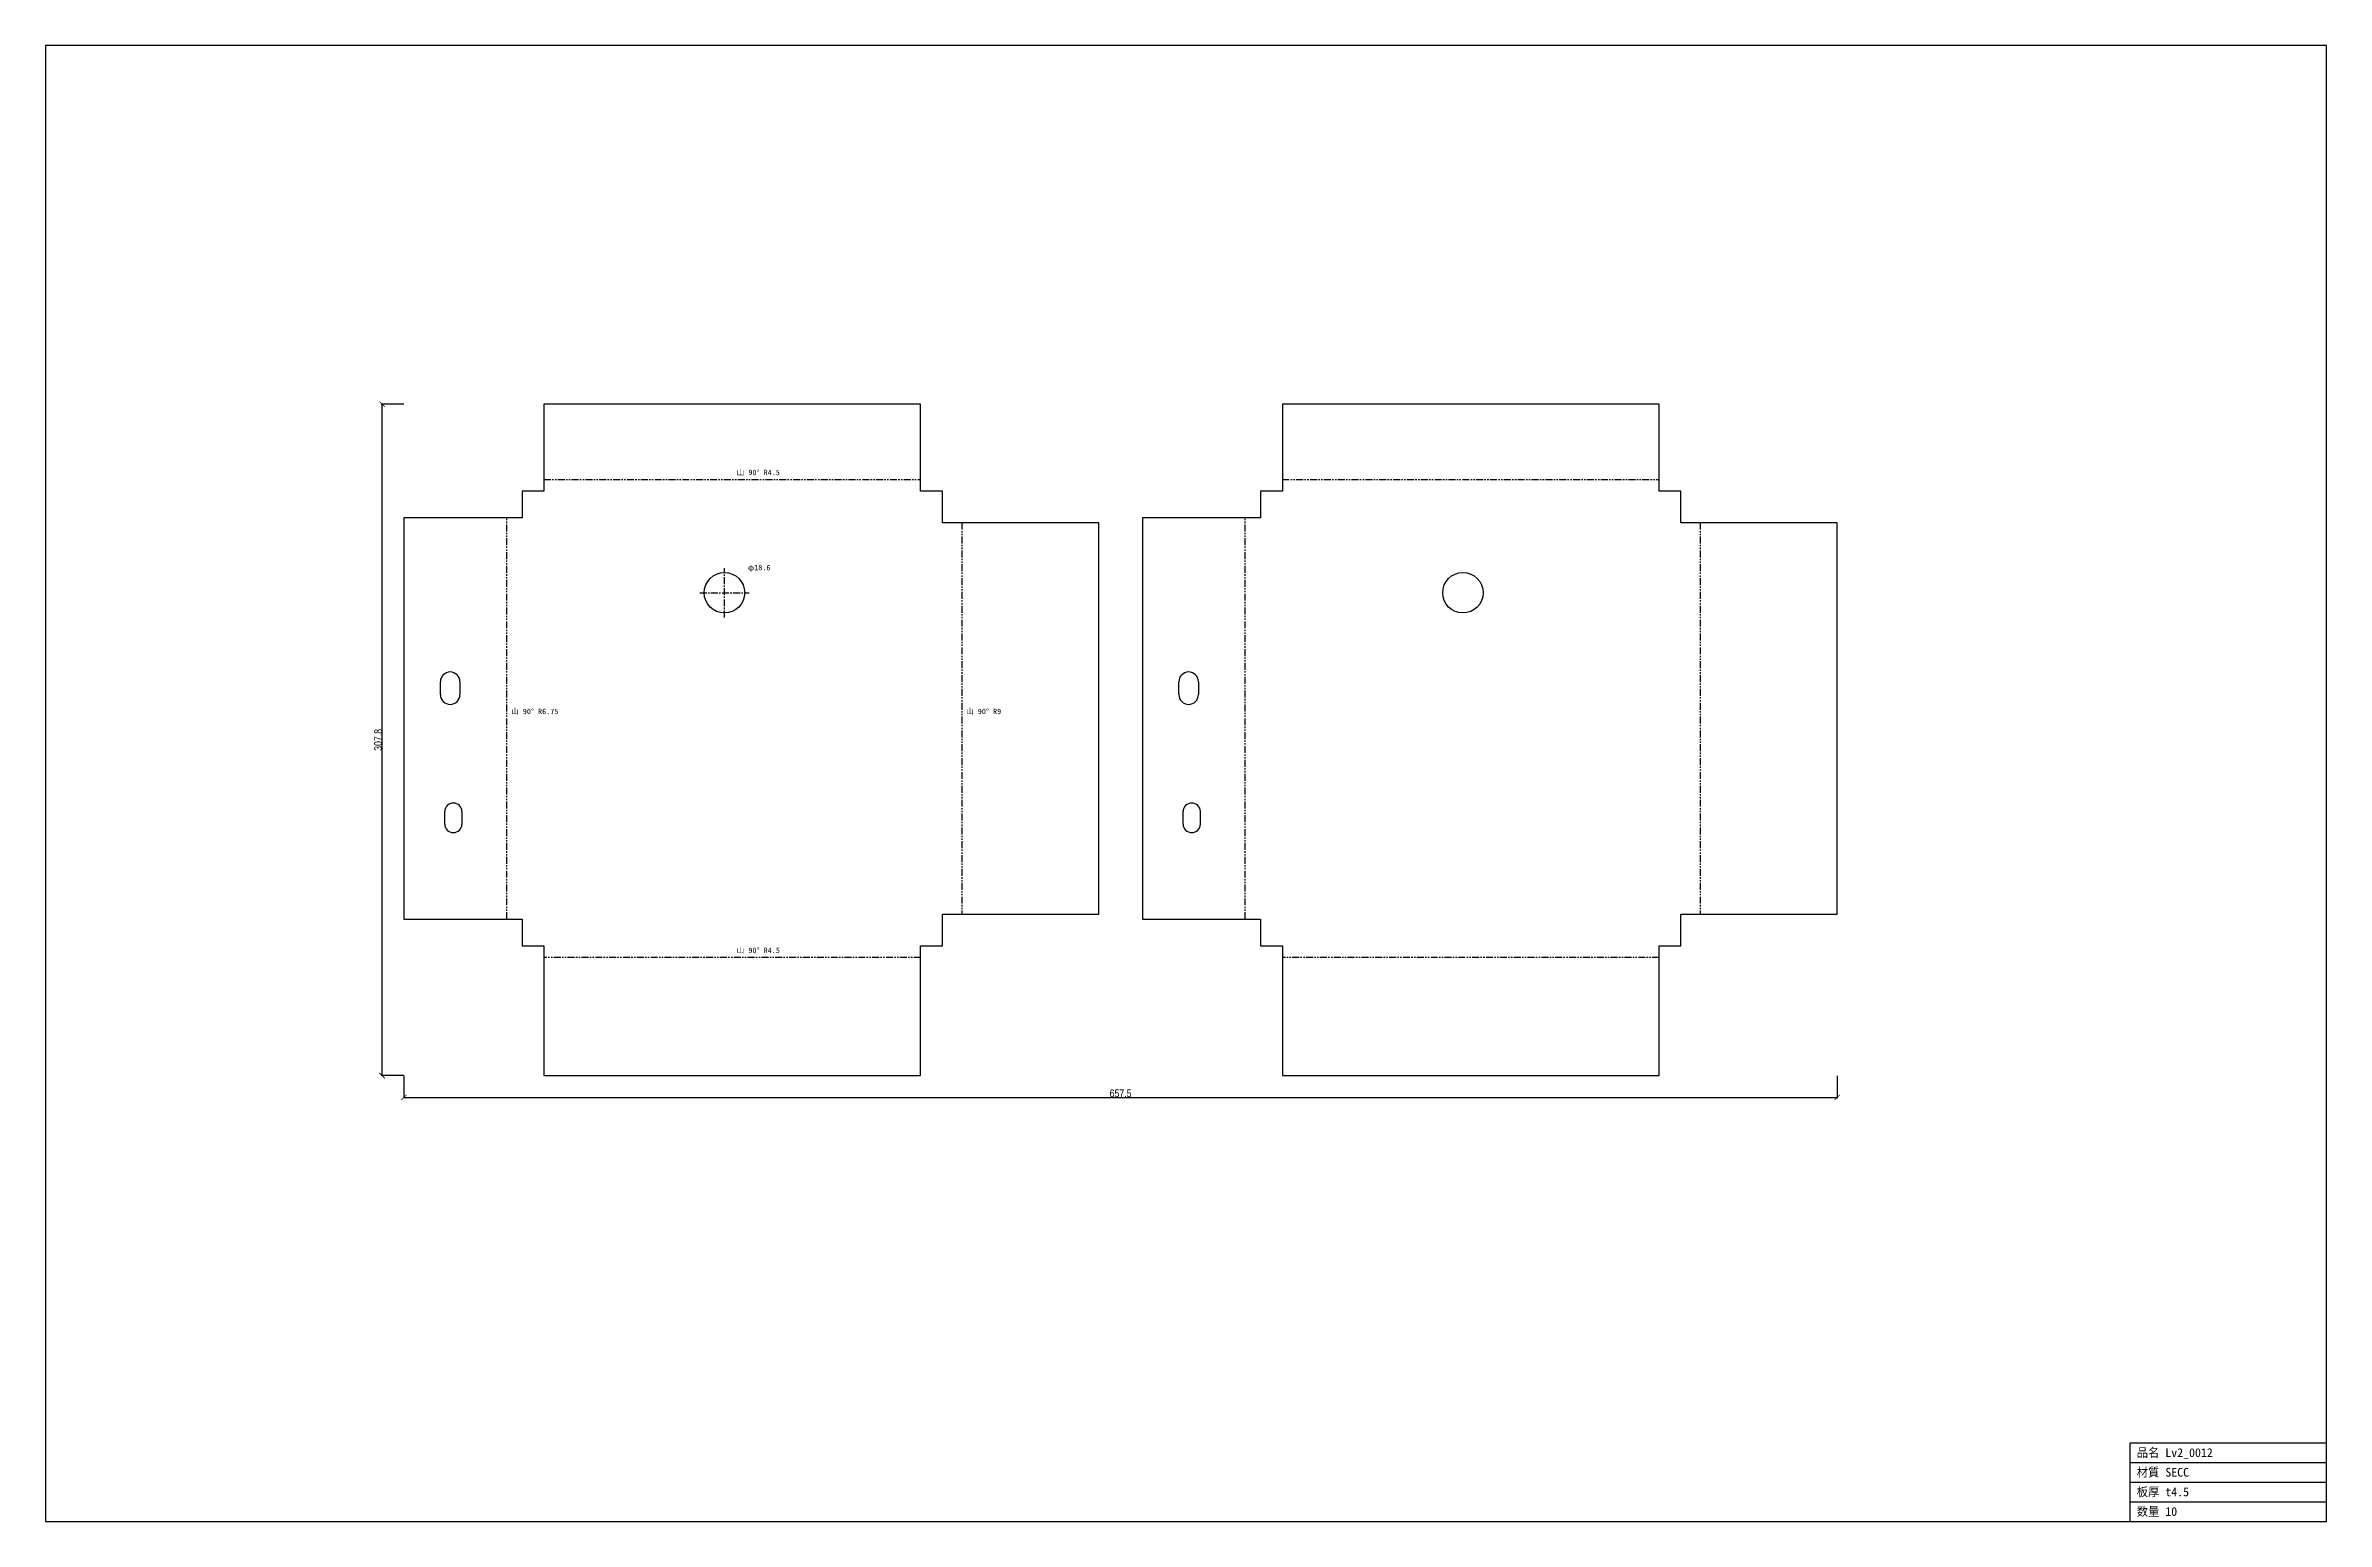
# Model space of a CAD drawing. Header units: millimetres. Extents: x -219 to 828, y -264 to 413.
import ezdxf

# ---------------------------------------------------------------- set-up
doc = ezdxf.new("R2010")
doc.units = ezdxf.units.MM
doc.linetypes.add('CENTER', pattern=[5.08, 3.175, -0.635, 0.635, -0.635])
doc.linetypes.add('PHANTOM', pattern=[6.35, 3.175, -0.635, 0.635, -0.635, 0.635, -0.635])
for name, color, linetype in [('BEND', 7, 'Continuous'), ('CENTER', 7, 'Continuous'), ('CUT', 7, 'Continuous'), ('DIM', 7, 'Continuous'), ('FRAME', 7, 'Continuous'), ('TEXT', 7, 'Continuous')]:
    doc.layers.add(name, color=color, linetype=linetype)
doc.styles.add('OpenSansCondensed-Light', font='OpenSansCondensed-Light.ttf')
doc.dimstyles.new('EZDXF', dxfattribs={"dimtxt": 0.25, "dimasz": 0.175, "dimexe": 0.375, "dimexo": 0.125, "dimgap": 0.1, "dimtad": 1, "dimlfac": 100, "dimzin": 12, "dimdsep": 46, "dimtxsty": 'OpenSansCondensed-Light', "dimblk": 'ARCHTICK', "dimcen": 2.5, "dimazin": 3, "dimtfac": 0.5, "dimtmove": 2, "dimatfit": 3})

# ---------------------------------------------------------------- blocks, each defined once
blk = doc.blocks.new('_ARCHTICK')
at = {"color": 0, "linetype": 'BYBLOCK', "const_width": 0.15}
blk.add_lwpolyline([(-0.5, -0.5), (0.5, 0.5)], dxfattribs=at)

msp = doc.modelspace()

# ---------------------------------------------------------------- linework, layer by layer
at = {"layer": 'BEND', "color": 1, "linetype": 'PHANTOM'}
for p, q in [((10, 213.81), (182.8, 213.81)), ((348.74, 213.81), (521.54, 213.81)), ((-7.07, 12.25), (-7.07, 196.26)), ((201.63, 194.01), (201.63, 14.5)), ((331.67, 12.25), (331.67, 196.26)), ((540.37, 194.01), (540.37, 14.5)), ((182.8, -5.3), (10, -5.3)), ((521.54, -5.3), (348.74, -5.3))]:
    msp.add_line(p, q, dxfattribs=at)
at = {"layer": 'CENTER', "color": 1, "linetype": 'CENTER'}
for p, q in [((92.8, 150.62), (92.8, 173.18)), ((81.52, 161.9), (104.08, 161.9))]:
    msp.add_line(p, q, dxfattribs=at)
at = {"layer": 'CUT'}
for p, q in [((182.8, 248.36), (10, 248.36)), ((10, 248.36), (10, 208.51)), ((182.8, 208.51), (182.8, 248.36)), ((521.54, 248.36), (348.74, 248.36)), ((348.74, 248.36), (348.74, 208.51)), ((521.54, 208.51), (521.54, 248.36)), ((10, 208.51), (0, 208.51)), ((0, 208.51), (0, 196.26)), ((192.8, 208.51), (182.8, 208.51)), ((192.8, 194.01), (192.8, 208.51)), ((348.74, 208.51), (338.74, 208.51)), ((338.74, 208.51), (338.74, 196.26)), ((531.54, 208.51), (521.54, 208.51)), ((531.54, 194.01), (531.54, 208.51)), ((0, 196.26), (-54.22, 196.26)), ((-54.22, 196.26), (-54.22, 12.25)), ((264.52, 194.01), (192.8, 194.01)), ((264.52, 14.5), (264.52, 194.01)), ((338.74, 196.26), (284.52, 196.26)), ((284.52, 196.26), (284.52, 12.25)), ((603.25, 194.01), (531.54, 194.01)), ((603.25, 14.5), (603.25, 194.01)), ((-37.49, 115.19), (-37.49, 121.09)), ((-28.53, 121.09), (-28.53, 115.19)), ((301.24, 115.19), (301.24, 121.09)), ((310.2, 121.09), (310.2, 115.19)), ((-35.54, 55.87), (-35.54, 61.55)), ((-27.65, 61.55), (-27.65, 55.87)), ((303.2, 55.87), (303.2, 61.55)), ((311.09, 61.55), (311.09, 55.87)), ((-54.22, 12.25), (0, 12.25)), ((0, 12.25), (0, 0)), ((192.8, 0), (192.8, 14.5)), ((192.8, 14.5), (264.52, 14.5)), ((284.52, 12.25), (338.74, 12.25)), ((338.74, 12.25), (338.74, 0)), ((531.54, 0), (531.54, 14.5)), ((531.54, 14.5), (603.25, 14.5)), ((0, 0), (10, 0)), ((10, 0), (10, -59.46)), ((182.8, -59.46), (182.8, 0)), ((182.8, 0), (192.8, 0)), ((338.74, 0), (348.74, 0)), ((348.74, 0), (348.74, -59.46)), ((521.54, -59.46), (521.54, 0)), ((521.54, 0), (531.54, 0)), ((10, -59.46), (182.8, -59.46)), ((348.74, -59.46), (521.54, -59.46))]:
    msp.add_line(p, q, dxfattribs=at)
for centre in [(92.8, 161.9), (431.54, 161.9)]:
    msp.add_circle(centre, 9.28, dxfattribs=at)
for centre, radius, start, end in [((-33.01, 121.09), 4.48, 0, 180), ((305.72, 121.09), 4.48, 0, 180), ((-33.01, 115.19), 4.48, 180, 0), ((305.72, 115.19), 4.48, 180, 0), ((-31.59, 61.55), 3.95, 0, 180), ((307.15, 61.55), 3.95, 0, 180), ((-31.59, 55.87), 3.95, 180, 0), ((307.15, 55.87), 3.95, 180, 0)]:
    msp.add_arc(centre, radius, start, end, dxfattribs=at)
at = {"layer": 'FRAME'}
for p, q in [((827.62, 412.73), (-218.59, 412.73)), ((-218.59, 412.73), (-218.59, -263.82)), ((827.62, -263.82), (827.62, 412.73)), ((737.62, -263.82), (737.62, -227.82)), ((737.62, -227.82), (827.62, -227.82)), ((737.62, -236.82), (827.62, -236.82)), ((737.62, -245.82), (827.62, -245.82)), ((737.62, -254.82), (827.62, -254.82)), ((-218.59, -263.82), (827.62, -263.82))]:
    msp.add_line(p, q, dxfattribs=at)

# ---------------------------------------------------------------- texts
at = {"layer": 'TEXT'}
for s, height, p in [('山 90° R4.5', 2.5, (98.4, 215.81)), ('φ18.6', 2.5, (103.58, 172.18)), ('山 90° R6.75', 2.5, (-5.07, 106.25)), ('山 90° R9', 2.5, (203.63, 106.25)), ('山 90° R4.5', 2.5, (98.4, -3.3)), ('品名 Lv2_0012', 4, (740.62, -234.32)), ('材質 SECC', 4, (740.62, -243.32)), ('板厚 t4.5', 4, (740.62, -252.32)), ('数量 10', 4, (740.62, -261.32))]:
    msp.add_text(s, height=height, dxfattribs=at).set_placement(p)

# ---------------------------------------------------------------- dimensions: what is measured, and where the dimension line sits
at = {"layer": 'DIM'}
msp.add_linear_dim(base=(-64.22, -59.46), p1=(-54.22, -59.46), p2=(-54.22, 248.36), angle=90, dimstyle='EZDXF', override={"dimtxt": 3.5, "dimasz": 2.5, "dimdec": 1, "dimlfac": 1}, dxfattribs=at).render()
msp.add_linear_dim(base=(-54.22, -69.46), p1=(-54.22, -59.46), p2=(603.25, -59.46), dimstyle='EZDXF', override={"dimtxt": 3.5, "dimasz": 2.5, "dimdec": 1, "dimlfac": 1}, dxfattribs=at).render()

doc.saveas('drawing.dxf')
